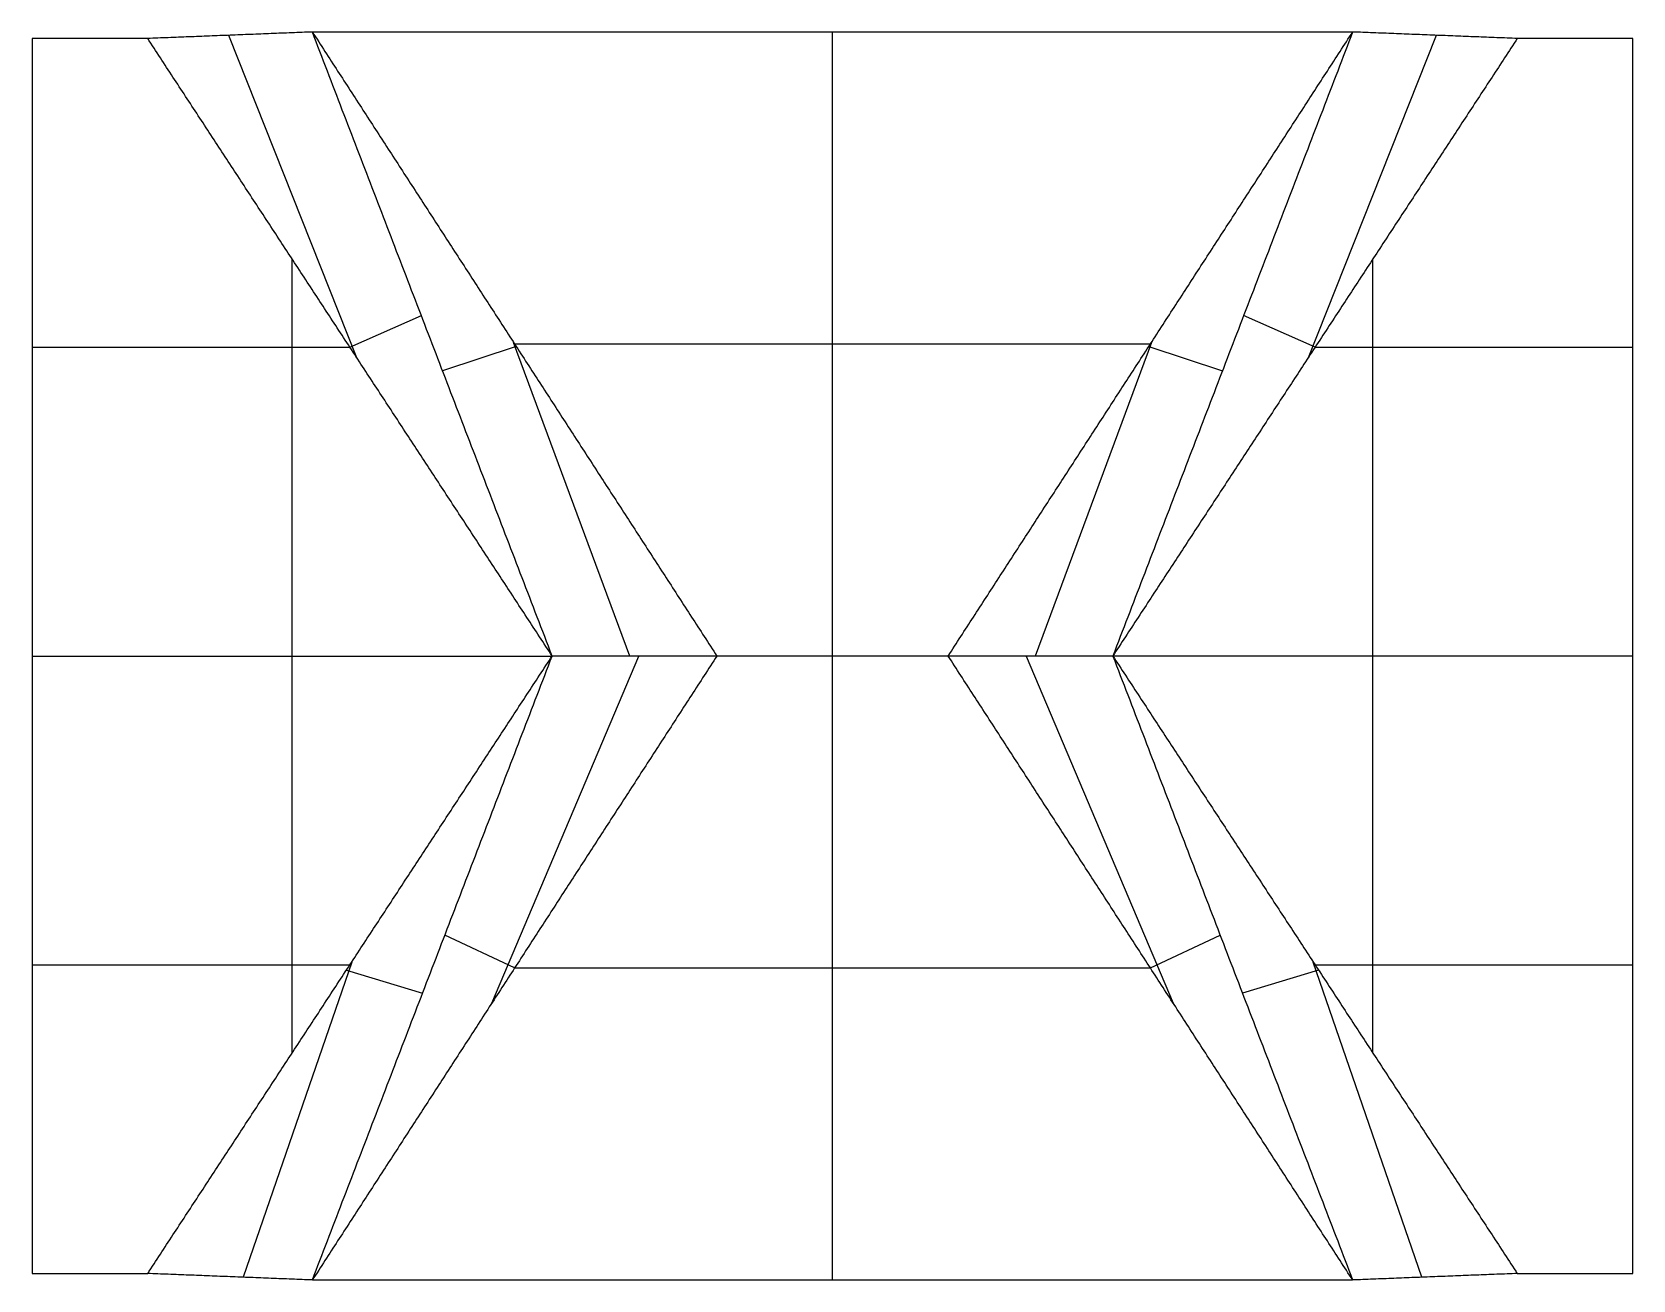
# Model space of a CAD drawing. Header units: millimetres. Extents: x 78 to 1068, y -494 to 277.
import ezdxf

# ---------------------------------------------------------------- set-up
doc = ezdxf.new("R2010")
doc.units = ezdxf.units.MM
doc.layers.add('Layer0', color=7, linetype='Continuous', true_color=0x000000)

msp = doc.modelspace()

# ---------------------------------------------------------------- linework, layer by layer
at = {"layer": 'Layer0'}
for p, q in [((572.9, -108.65, 6.13), (572.9, 277.2, 125.01)), ((199.6, 275.16, 61.38), (278.77, 75.94, 67.78)), ((867.02, 75.94, 67.78), (946.2, 275.16, 61.38)), ((238.88, -108.65, 131.21), (238.88, 136.87, 46.84)), ((906.91, -108.65, 131.21), (906.91, 136.87, 46.84)), ((274.63, 82.27, 65.6), (318.77, 101.81, 127.83)), ((871.16, 82.27, 65.6), (827.02, 101.81, 127.83)), ((78.13, 82.27, 65.6), (274.63, 82.27, 65.6)), ((377.45, 82.64, 65.07), (331.86, 67.76, 128.38)), ((447.72, -108.65, 72.1), (375.75, 85.27, 65.88)), ((376.4, 84.28, 65.57), (769.4, 84.28, 65.57)), ((770.04, 85.27, 65.88), (698.07, -108.65, 72.1)), ((768.34, 82.64, 65.07), (813.93, 67.76, 128.38)), ((871.16, 82.27, 65.6), (1067.66, 82.27, 65.6)), ((238.88, -354.17, 46.84), (238.88, -108.65, 131.21)), ((362.27, -323.37, 72.29), (453.17, -108.65, 65.4)), ((572.9, -494.5, 125.01), (572.9, -108.65, 6.13)), ((692.62, -108.65, 65.4), (783.52, -323.37, 72.29)), ((906.91, -354.17, 46.84), (906.91, -108.65, 131.21)), ((376.4, -301.57, 65.57), (333.3, -281.31, 128.44)), ((769.4, -301.57, 65.57), (812.5, -281.31, 128.44)), ((78.13, -299.57, 65.6), (274.63, -299.57, 65.6)), ((275.74, -297.88, 66.18), (208.6, -492.81, 72.44)), ((272.46, -302.87, 64.47), (319.56, -317.06, 127.86)), ((376.4, -301.57, 65.57), (769.4, -301.57, 65.57)), ((873.33, -302.87, 64.47), (826.23, -317.06, 127.86)), ((937.19, -492.81, 72.44), (870.06, -297.88, 66.18)), ((871.16, -299.57, 65.6), (1067.66, -299.57, 65.6))]:
    msp.add_line(p, q, dxfattribs=at)
for points in [[(251.4, 277.2, 125.01), (200.51, 275.19, 62.51), (149.63, 273.19)], [(894.4, 277.2, 125.01), (572.9, 277.2, 125.01), (251.4, 277.2, 125.01)], [(251.4, 277.2, 125.01), (376.4, 84.28, 65.57), (501.4, -108.65, 6.13)], [(399.63, -108.65, 131.21), (325.51, 84.28, 128.11), (251.4, 277.2, 125.01)], [(644.4, -108.65, 6.13), (769.4, 84.28, 65.57), (894.4, 277.2, 125.01)], [(894.4, 277.2, 125.01), (820.28, 84.28, 128.11), (746.16, -108.65, 131.21)], [(996.16, 273.19), (945.28, 275.19, 62.51), (894.4, 277.2, 125.01)], [(149.63, 273.19), (113.88, 273.19), (78.13, 273.19)], [(78.13, 273.19), (78.13, 238.45, 11.94), (78.13, 203.72, 23.87)], [(399.63, -108.65, 131.21), (274.63, 82.27, 65.6), (149.63, 273.19)], [(996.16, 273.19), (871.16, 82.27, 65.6), (746.16, -108.65, 131.21)], [(1067.66, 273.19), (1031.91, 273.19), (996.16, 273.19)], [(1067.66, 203.72, 23.87), (1067.66, 238.45, 11.94), (1067.66, 273.19)], [(78.13, 203.72, 23.87), (78.13, 47.54, 77.54), (78.13, -108.65, 131.21)], [(1067.66, -108.65, 131.21), (1067.66, 47.54, 77.54), (1067.66, 203.72, 23.87)], [(78.13, -108.65, 131.21), (238.88, -108.65, 131.21), (399.63, -108.65, 131.21)], [(78.13, -108.65, 131.21), (78.13, -264.83, 77.54), (78.13, -421.02, 23.87)], [(149.63, -490.49), (274.63, -299.57, 65.6), (399.63, -108.65, 131.21)], [(501.4, -108.65, 6.13), (376.4, -301.57, 65.57), (251.4, -494.5, 125.01)], [(251.4, -494.5, 125.01), (325.51, -301.57, 128.11), (399.63, -108.65, 131.21)], [(501.4, -108.65, 6.13), (450.51, -108.65, 68.67), (399.63, -108.65, 131.21)], [(644.4, -108.65, 6.13), (572.9, -108.65, 6.13), (501.4, -108.65, 6.13)], [(894.4, -494.5, 125.01), (769.4, -301.57, 65.57), (644.4, -108.65, 6.13)], [(746.16, -108.65, 131.21), (695.28, -108.65, 68.67), (644.4, -108.65, 6.13)], [(1067.66, -108.65, 131.21), (906.91, -108.65, 131.21), (746.16, -108.65, 131.21)], [(746.16, -108.65, 131.21), (871.16, -299.57, 65.6), (996.16, -490.49)], [(746.16, -108.65, 131.21), (820.28, -301.57, 128.11), (894.4, -494.5, 125.01)], [(1067.66, -421.02, 23.87), (1067.66, -264.83, 77.54), (1067.66, -108.65, 131.21)], [(78.13, -421.02, 23.87), (78.13, -455.75, 11.94), (78.13, -490.49)], [(1067.66, -490.49), (1067.66, -455.75, 11.94), (1067.66, -421.02, 23.87)], [(78.13, -490.49), (113.88, -490.49), (149.63, -490.49)], [(251.4, -494.5, 125.01), (200.51, -492.49, 62.51), (149.63, -490.49)], [(251.4, -494.5, 125.01), (572.9, -494.5, 125.01), (894.4, -494.5, 125.01)], [(996.16, -490.49), (945.28, -492.49, 62.51), (894.4, -494.5, 125.01)], [(996.16, -490.49), (1031.91, -490.49), (1067.66, -490.49)]]:
    msp.add_open_spline(points, degree=2, dxfattribs=at)

doc.saveas('drawing.dxf')
